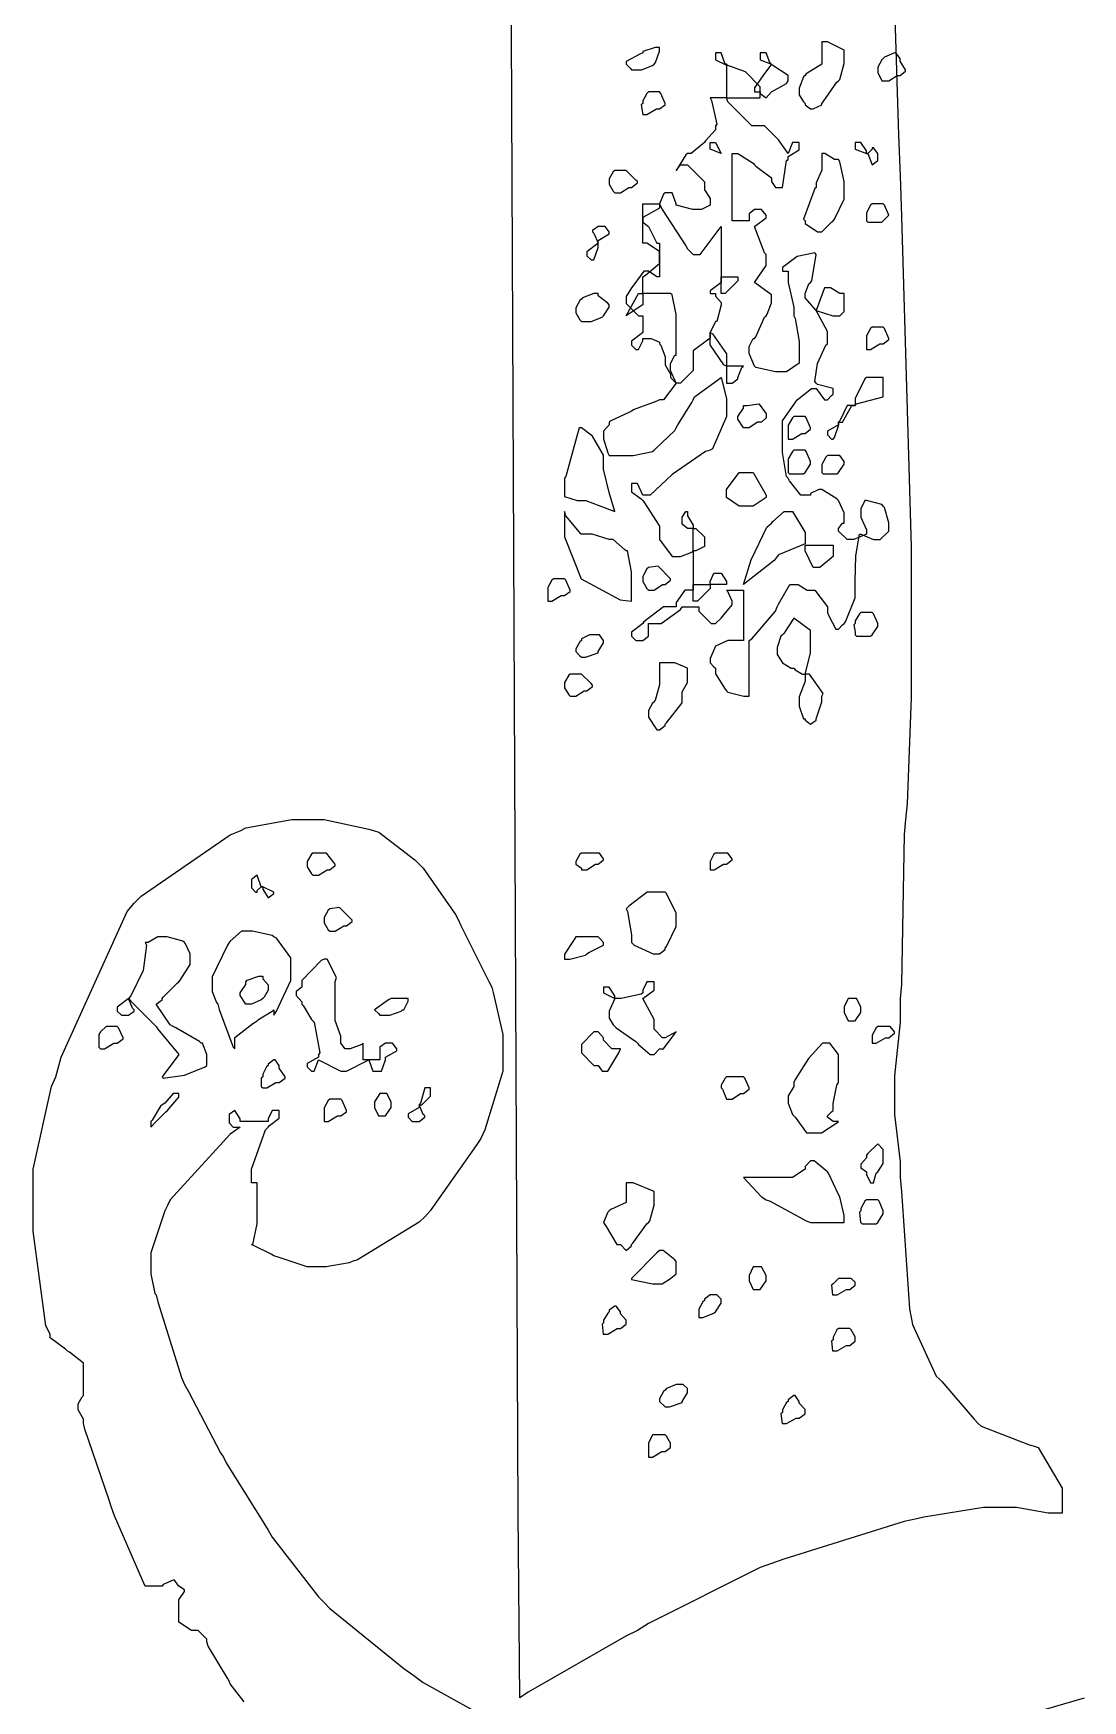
# Model space of a CAD drawing. Extents: x 71 to 283, y 22 to 328.
# Drawn here: x 173.92 to 180.54, y 55.51 to 66.02 of the extents above; entities that cross this region are included whole.
import ezdxf

# ---------------------------------------------------------------- set-up
doc = ezdxf.new("R2010")
doc.units = 0
doc.header["$MEASUREMENT"] = 0

msp = doc.modelspace()

# ---------------------------------------------------------------- linework, layer by layer
at = {"color": 7}
for points in [[(179.317, 67.346), (179.378, 65.3796), (179.388, 65.1235), (179.396, 64.8684), (179.458, 62.7849), (179.458, 62.0889), (179.458, 61.8338), (179.432, 61.1643), (179.423, 61.0665), (179.414, 60.9699), (179.396, 60.0244), (179.388, 59.9362), (179.388, 59.7877), (179.352, 59.4501), (179.352, 59.3369), (179.352, 59.2046), (179.388, 58.9068), (179.388, 58.8077), (179.396, 58.7195), (179.448, 57.9797), (179.458, 57.9258), (179.466, 57.8817), (179.616, 57.5564), (179.634, 57.5388), (179.651, 57.5208), (179.855, 57.2837), (179.881, 57.2562), (179.899, 57.2396), (180.198, 57.1239), (180.233, 57.114), (180.26, 57.1059), (180.41, 56.8484), (180.41, 56.7612), (180.41, 56.745), (180.41, 56.7048), (180.41, 56.691), (180.322, 56.691), (180.123, 56.727), (180.057, 56.727), (179.915, 56.727), (179.538, 56.6663), (179.494, 56.6568), (179.414, 56.6388), (178.654, 56.4018), (178.576, 56.3742), (178.504, 56.3481), (177.8, 55.9954), (177.73, 55.9513), (177.658, 55.9167), (177.041, 55.5625), (176.988, 55.5265), (176.979, 56.691), (176.926, 68.3687)], [(175.25, 55.5018), (175.162, 55.6161), (175.154, 55.6327), (175.145, 55.6507), (175.022, 55.8532), (175.014, 55.8793), (175.014, 55.8973), (174.96, 55.9513), (174.942, 55.9513), (174.916, 55.9513), (174.837, 56.0049), (174.837, 56.0215), (174.837, 56.049), (174.837, 56.1082), (174.837, 56.1277), (174.837, 56.1453), (174.872, 56.1979), (174.872, 56.1979), (174.872, 56.2074), (174.837, 56.2321), (174.837, 56.2321), (174.837, 56.2321), (174.81, 56.2681), (174.801, 56.2681), (174.801, 56.2681), (174.739, 56.2419), (174.731, 56.2321), (174.704, 56.2321), (174.644, 56.2321), (174.625, 56.2321), (174.607, 56.2681), (174.431, 56.6745), (174.413, 56.727), (174.395, 56.7806), (174.245, 57.2216), (174.236, 57.2562), (174.236, 57.2837), (174.202, 57.343), (174.202, 57.3624), (174.202, 57.38), (174.227, 57.4241), (174.236, 57.4326), (174.236, 57.4767), (174.236, 57.5758), (174.236, 57.609), (174.236, 57.6365), (174.148, 57.7067), (174.132, 57.7152), (174.122, 57.7247), (174.026, 57.7963), (174.026, 57.8196), (173.998, 57.8735), (173.919, 58.4687), (173.919, 58.6673), (173.919, 58.8617), (174.034, 59.3824), (174.06, 59.4431), (174.094, 59.5672), (174.511, 60.4848), (174.555, 60.5374), (174.599, 60.5815), (175.162, 60.9685), (175.224, 60.9946), (175.259, 61.0126), (175.55, 61.0665), (175.647, 61.0665), (175.754, 61.0665), (176.036, 61.0044), (176.072, 60.9946), (176.098, 60.9865), (176.327, 60.8115), (176.353, 60.784), (176.379, 60.7579), (176.583, 60.4668), (176.601, 60.4312), (176.617, 60.3966), (176.794, 60.0438), (176.812, 60.0082), (176.82, 59.9736), (176.882, 59.709), (176.882, 59.6194), (176.882, 59.479), (176.768, 59.1083), (176.742, 59.0543), (176.714, 59.0102), (176.423, 58.5971), (176.389, 58.5611), (176.353, 58.5265), (175.964, 58.2884), (175.93, 58.2785), (175.912, 58.2704), (175.767, 58.2443), (175.719, 58.2443), (175.647, 58.2443), (175.463, 58.3061), (175.437, 58.3145), (175.419, 58.324), (175.313, 58.3766), (175.295, 58.3847), (175.303, 58.3847), (175.331, 58.517), (175.331, 58.5611), (175.331, 58.6147), (175.331, 58.7347), (175.331, 58.7735), (175.331, 58.7735), (175.303, 58.7735), (175.295, 58.7735), (175.295, 58.8617), (175.383, 59.1083), (175.401, 59.1263), (175.409, 59.1358), (175.471, 59.1813), (175.471, 59.1965), (175.471, 59.1965), (175.471, 59.2226), (175.471, 59.2307), (175.471, 59.2307), (175.445, 59.2307), (175.437, 59.2307), (175.427, 59.2307), (175.401, 59.1785), (175.401, 59.1605), (175.357, 59.1605), (175.258, 59.1605), (175.224, 59.1605), (175.224, 59.1785), (175.19, 59.2307), (175.19, 59.2307), (175.19, 59.2307), (175.154, 59.206), (175.154, 59.1965), (175.154, 59.1965), (175.154, 59.1704), (175.154, 59.1605), (175.154, 59.1524), (175.18, 59.1263), (175.19, 59.1263), (175.19, 59.1263), (175.224, 59.1263), (175.224, 59.1263), (175.162, 59.0822), (174.783, 58.6673), (174.765, 58.6313), (174.748, 58.5971), (174.661, 58.3325), (174.661, 58.2443), (174.661, 58.2002), (174.686, 58.0775), (174.695, 58.0679), (174.704, 58.0238), (174.854, 57.5469), (174.872, 57.5028), (174.898, 57.4587), (175.101, 57.0713), (175.118, 57.0438), (175.136, 57.0096), (175.373, 56.6289), (175.401, 56.5848), (175.427, 56.5408), (175.718, 56.1633), (175.754, 56.1277), (175.788, 56.0931), (176.257, 55.7128), (176.319, 55.6687), (176.379, 55.6246), (176.856, 55.36)], [(179.638, 55.2633), (180.552, 55.5279)]]:
    msp.add_lwpolyline(points, dxfattribs=at)
for points in [[(177.87, 65.9335), (177.87, 65.9335), (177.87, 65.9335), (177.87, 65.9335), (177.843, 65.9335), (177.764, 65.9088), (177.764, 65.8992), (177.746, 65.8908), (177.66, 65.8453), (177.66, 65.829), (177.66, 65.829), (177.684, 65.8026), (177.694, 65.7931), (177.694, 65.7931), (177.72, 65.7931), (177.73, 65.7931), (177.756, 65.7931), (177.826, 65.8206), (177.836, 65.829), (177.844, 65.8386), (177.87, 65.9102), (177.87, 65.9335)], [(178.894, 65.9694), (178.894, 65.9694), (178.894, 65.9694), (178.894, 65.9694), (178.894, 65.9529), (178.894, 65.913), (178.894, 65.8992), (178.894, 65.8827), (178.894, 65.8428), (178.894, 65.829), (178.894, 65.829), (178.796, 65.7669), (178.788, 65.7571), (178.778, 65.749), (178.752, 65.6773), (178.752, 65.6527), (178.752, 65.6347), (178.778, 65.5906), (178.788, 65.5807), (178.788, 65.5726), (178.822, 65.5465), (178.822, 65.5465), (178.84, 65.5465), (178.894, 65.5726), (178.894, 65.5807), (178.902, 65.5906), (178.989, 65.7144), (178.999, 65.7229), (179.007, 65.7324), (179.035, 65.8315), (179.035, 65.8633), (179.035, 65.8633), (179.035, 65.8908), (179.035, 65.8992), (179.035, 65.9172), (178.929, 65.9694), (178.894, 65.9694)], [(177.976, 63.8168), (177.976, 63.8168), (177.896, 63.7124), (177.87, 63.7124), (177.852, 63.7039), (177.71, 63.6503), (177.694, 63.6404), (177.676, 63.6323), (177.562, 63.5801), (177.553, 63.5702), (177.553, 63.5536), (177.517, 63.5138), (177.517, 63.5), (177.517, 63.4654), (177.544, 63.3772), (177.553, 63.3596), (177.58, 63.3596), (177.639, 63.3596), (177.66, 63.3596), (177.704, 63.3596), (177.826, 63.3857), (177.836, 63.3938), (177.844, 63.4037), (177.967, 63.518), (177.976, 63.536), (177.985, 63.5536), (178.073, 63.6944), (178.083, 63.7124), (178.091, 63.73), (178.259, 63.8528), (178.259, 63.8528), (178.259, 63.8528), (178.293, 63.7205), (178.293, 63.6764), (178.293, 63.6062), (178.205, 63.4037), (178.189, 63.3938), (178.161, 63.3857), (177.949, 63.2411), (177.81, 63.1112), (177.764, 63.1112), (177.73, 63.1832), (177.73, 63.1832), (177.702, 63.1832), (177.694, 63.1832), (177.694, 63.1832), (177.694, 63.1567), (177.694, 63.1472), (177.694, 63.1306), (177.754, 63.0865), (177.764, 63.077), (177.772, 63.0686), (177.87, 62.9158), (177.87, 62.8646), (177.87, 62.8304), (177.949, 62.7242), (177.976, 62.7242), (178.002, 62.7242), (178.073, 62.7503), (178.083, 62.7585), (178.083, 62.6981), (178.083, 62.5588), (178.083, 62.5119), (178.083, 62.5119), (178.055, 62.5119), (178.047, 62.5119), (178.029, 62.5119), (177.976, 62.4336), (177.976, 62.4057), (177.976, 62.4057), (177.94, 62.4057), (177.94, 62.4057), (177.896, 62.4057), (177.772, 62.3108), (177.764, 62.3013), (177.754, 62.2928), (177.694, 62.2459), (177.694, 62.2293), (177.694, 62.2212), (177.72, 62.1951), (177.73, 62.1951), (177.73, 62.1951), (177.754, 62.1951), (177.764, 62.1951), (177.764, 62.1951), (177.8, 62.2212), (177.8, 62.2293), (177.8, 62.2473), (177.8, 62.2886), (177.8, 62.3013), (177.8, 62.3013), (177.836, 62.3013), (177.836, 62.3013), (177.88, 62.3013), (178.002, 62.3895), (178.012, 62.4057), (178.038, 62.4057), (178.096, 62.4057), (178.117, 62.4057), (178.117, 62.3796), (178.195, 62.3013), (178.223, 62.3013), (178.259, 62.3355), (178.267, 62.3454), (178.329, 62.4184), (178.329, 62.4417), (178.329, 62.4417), (178.302, 62.5038), (178.293, 62.5119), (178.32, 62.5119), (178.379, 62.5119), (178.399, 62.5119), (178.399, 62.4336), (178.399, 62.2558), (178.399, 62.1951), (178.381, 62.1951), (178.342, 62.1951), (178.329, 62.1951), (178.302, 62.1951), (178.223, 62.1591), (178.223, 62.1591), (178.223, 62.1591), (178.189, 62.0808), (178.189, 62.0529), (178.189, 62.0529), (178.213, 62.0282), (178.223, 62.0187), (178.223, 61.9841), (178.284, 61.8864), (178.293, 61.8765), (178.302, 61.8684), (178.401, 61.8423), (178.435, 61.8423), (178.435, 61.9305), (178.435, 62.1288), (178.435, 62.1951), (178.452, 62.2046), (178.602, 62.3796), (178.612, 62.4057), (178.62, 62.4237), (178.693, 62.5479), (178.718, 62.5479), (178.744, 62.5479), (178.802, 62.5119), (178.822, 62.5119), (178.849, 62.5119), (178.929, 62.4071), (178.929, 62.3715), (178.937, 62.3549), (178.983, 62.2653), (178.999, 62.2653), (178.999, 62.2653), (179.025, 62.2928), (179.035, 62.3013), (179.043, 62.3108), (179.105, 62.4625), (179.105, 62.5119), (179.105, 62.5669), (179.109, 62.7285), (179.132, 62.8646), (179.141, 62.8646), (179.141, 62.8646), (179.219, 62.8304), (179.247, 62.8304), (179.263, 62.8304), (179.317, 62.884), (179.317, 62.9006), (179.317, 62.9363), (179.29, 63.0329), (179.281, 63.041), (179.272, 63.0509), (179.175, 63.077), (179.175, 63.077), (179.166, 63.077), (179.141, 63.0245), (179.141, 63.0068), (179.141, 62.9722), (179.175, 62.8922), (179.175, 62.8646), (179.175, 62.8646), (179.097, 62.8304), (179.071, 62.8304), (179.053, 62.8304), (178.999, 62.884), (178.999, 62.9006), (178.999, 62.9006), (179.025, 62.9348), (179.035, 62.9348), (179.035, 62.9348), (179.035, 62.9708), (179.035, 62.9708), (179.035, 62.9984), (178.999, 63.077), (178.999, 63.077), (178.989, 63.0865), (178.894, 63.1472), (178.894, 63.1472), (178.876, 63.1472), (178.822, 63.1211), (178.822, 63.1112), (178.822, 63.1112), (178.796, 63.1112), (178.788, 63.1112), (178.761, 63.1112), (178.69, 63.2008), (178.682, 63.2174), (178.672, 63.2273), (178.646, 63.3801), (178.646, 63.4298), (178.646, 63.4573), (178.646, 63.5166), (178.646, 63.536), (178.646, 63.5801), (178.738, 63.7124), (178.828, 63.7826), (178.858, 63.7826), (178.858, 63.7826), (178.911, 63.7124), (178.929, 63.7124), (178.929, 63.7124), (178.955, 63.7385), (178.965, 63.7466), (178.965, 63.7466), (178.965, 63.7741), (178.965, 63.7826), (178.965, 63.7826), (178.866, 63.8087), (178.858, 63.8168), (178.849, 63.8267), (178.866, 63.941), (178.919, 64.0567), (178.929, 64.0652), (178.929, 64.0652), (178.929, 64.0913), (178.929, 64.0994), (178.929, 64.1435), (178.858, 64.2758), (178.858, 64.2758), (178.858, 64.2758), (178.963, 64.2415), (178.999, 64.2415), (179.007, 64.2415), (179.035, 64.2676), (179.035, 64.2758), (179.035, 64.3033), (179.035, 64.3625), (179.035, 64.3819), (179.007, 64.3819), (178.948, 64.4179), (178.929, 64.4179), (178.911, 64.4179), (178.858, 64.2758), (178.858, 64.2758), (178.858, 64.2758), (178.788, 64.3558), (178.788, 64.3819), (178.788, 64.3819), (178.813, 64.444), (178.822, 64.4521), (178.831, 64.462), (178.858, 64.6285), (178.858, 64.6285), (178.849, 64.6384), (178.738, 64.6162), (178.646, 64.546), (178.646, 64.5223), (178.646, 64.5223), (178.672, 64.5223), (178.682, 64.5223), (178.682, 64.4521), (178.718, 64.2952), (178.718, 64.2415), (178.726, 64.2235), (178.752, 64.0789), (178.752, 64.0292), (178.752, 64.0126), (178.752, 63.9727), (178.752, 63.959), (178.752, 63.9424), (178.672, 63.8888), (178.646, 63.8888), (178.602, 63.8888), (178.478, 63.9149), (178.47, 63.923), (178.47, 63.923), (178.435, 64.0031), (178.435, 64.0292), (178.435, 64.0472), (178.46, 64.0994), (178.47, 64.0994), (178.478, 64.1092), (178.532, 64.2331), (178.542, 64.2415), (178.55, 64.2511), (178.576, 64.3227), (178.576, 64.346), (178.576, 64.3738), (178.47, 64.4521), (178.47, 64.4521), (178.47, 64.4521), (178.542, 64.5597), (178.542, 64.5943), (178.542, 64.5943), (178.542, 64.6204), (178.542, 64.6285), (178.532, 64.6384), (178.47, 64.8049), (178.47, 64.8049), (178.47, 64.8049), (178.542, 64.8589), (178.542, 64.8751), (178.542, 64.8751), (178.514, 64.9111), (178.506, 64.9111), (178.506, 64.9111), (178.478, 64.9111), (178.47, 64.9111), (178.47, 64.9111), (178.435, 64.885), (178.435, 64.8751), (178.435, 64.8751), (178.435, 64.8409), (178.435, 64.8409), (178.408, 64.8409), (178.349, 64.8409), (178.329, 64.8409), (178.329, 64.9471), (178.329, 65.1852), (178.329, 65.2639), (178.364, 65.2639), (178.46, 65.2032), (178.47, 65.1937), (178.478, 65.1852), (178.576, 65.1122), (178.576, 65.0875), (178.576, 65.0875), (178.602, 65.0515), (178.612, 65.0515), (178.612, 65.0515), (178.636, 65.0515), (178.646, 65.0515), (178.646, 65.0515), (178.672, 65.2198), (178.682, 65.2279), (178.682, 65.2459), (178.752, 65.2872), (178.752, 65.2999), (178.752, 65.2999), (178.752, 65.326), (178.752, 65.3341), (178.752, 65.3341), (178.726, 65.3341), (178.718, 65.3341), (178.708, 65.3341), (178.682, 65.2639), (178.682, 65.2639), (178.682, 65.2639), (178.62, 65.3521), (178.533, 65.4403), (178.506, 65.4403), (178.452, 65.4403), (178.302, 65.5906), (178.293, 65.6167), (178.346, 65.6167), (178.466, 65.6167), (178.506, 65.6167), (178.506, 65.6167), (178.506, 65.6442), (178.506, 65.6527), (178.506, 65.6855), (178.412, 65.7807), (178.302, 65.8206), (178.293, 65.829), (178.284, 65.829), (178.259, 65.8992), (178.259, 65.8992), (178.259, 65.8992), (178.231, 65.8992), (178.223, 65.8992), (178.223, 65.8992), (178.223, 65.8731), (178.223, 65.8633), (178.223, 65.8551), (178.288, 65.8248), (178.293, 65.829), (178.293, 65.7765), (178.293, 65.6565), (178.293, 65.6167), (178.267, 65.6167), (178.208, 65.6167), (178.189, 65.6167), (178.197, 65.6001), (178.231, 65.4498), (178.223, 65.4403), (178.223, 65.4142), (178.161, 65.344), (178.153, 65.3341), (178.143, 65.326), (178.07, 65.2639), (178.047, 65.2639), (178.037, 65.2558), (177.976, 65.1577), (177.976, 65.1577), (177.976, 65.1577), (178.002, 65.1937), (178.012, 65.1937), (178.012, 65.1937), (178.047, 65.1937), (178.047, 65.1937), (178.055, 65.1852), (178.153, 65.0861), (178.153, 65.0515), (178.153, 65.0353), (178.189, 64.9813), (178.189, 64.9813), (178.189, 64.9813), (178.189, 64.9566), (178.189, 64.9471), (178.189, 64.9386), (178.135, 64.9111), (178.117, 64.9111), (178.081, 64.9111), (177.976, 64.9386), (177.976, 64.9471), (177.976, 64.9471), (177.949, 65.0173), (177.94, 65.0173), (177.94, 65.0173), (177.914, 65.0173), (177.906, 65.0173), (177.896, 65.0088), (177.87, 64.9471), (177.87, 64.9471), (177.87, 64.9206), (177.764, 64.8614), (177.764, 64.8409), (177.764, 64.8324), (177.8, 64.8049), (177.8, 64.8049), (177.8, 64.8049), (177.852, 64.6987), (177.87, 64.6987), (177.87, 64.6465), (177.87, 64.528), (177.87, 64.4881), (177.852, 64.4881), (177.8, 64.5223), (177.8, 64.5223), (177.772, 64.5223), (177.702, 64.4275), (177.694, 64.4179), (177.694, 64.4179), (177.66, 64.364), (177.66, 64.346), (177.66, 64.3199), (177.738, 64.2415), (177.764, 64.2415), (177.764, 64.2151), (177.764, 64.1558), (177.764, 64.1354), (177.754, 64.1269), (177.694, 64.0814), (177.694, 64.0652), (177.694, 64.0567), (177.72, 64.0292), (177.73, 64.0292), (177.738, 64.0292), (177.764, 64.0828), (177.764, 64.0994), (177.764, 64.0994), (177.8, 64.0994), (177.8, 64.0994), (177.817, 64.0994), (177.87, 64.0747), (177.87, 64.0652), (177.879, 64.0567), (177.906, 63.9837), (177.906, 63.959), (177.906, 63.9329), (177.94, 63.8736), (177.94, 63.8528), (177.94, 63.8528), (177.976, 63.8168), (177.976, 63.8168)], [(178.576, 65.829), (178.566, 65.8386), (178.542, 65.8992), (178.542, 65.8992), (178.542, 65.8992), (178.514, 65.8992), (178.506, 65.8992), (178.506, 65.8992), (178.506, 65.8731), (178.506, 65.8633), (178.506, 65.8551), (178.576, 65.829), (178.576, 65.829), (178.576, 65.829), (178.522, 65.7546), (178.47, 65.6788), (178.47, 65.6527), (178.47, 65.6527), (178.496, 65.6527), (178.506, 65.6527), (178.506, 65.6442), (178.542, 65.6167), (178.542, 65.6167), (178.576, 65.6527), (178.576, 65.6527), (178.672, 65.7063), (178.682, 65.7229), (178.682, 65.7229), (178.682, 65.749), (178.682, 65.7571), (178.682, 65.7571), (178.584, 65.8206), (178.576, 65.829)], [(179.281, 65.7229), (179.281, 65.7229), (179.317, 65.7229), (179.317, 65.7229), (179.317, 65.7229), (179.37, 65.7571), (179.388, 65.7571), (179.388, 65.7571), (179.423, 65.7849), (179.423, 65.7931), (179.423, 65.7931), (179.388, 65.8467), (179.388, 65.8633), (179.388, 65.8633), (179.36, 65.8992), (179.352, 65.8992), (179.352, 65.8992), (179.29, 65.8731), (179.281, 65.8633), (179.272, 65.8551), (179.247, 65.8096), (179.247, 65.7931), (179.247, 65.7765), (179.272, 65.7229), (179.281, 65.7229)], [(177.764, 65.5105), (177.79, 65.5105), (177.85, 65.5465), (177.87, 65.5465), (177.87, 65.5465), (177.906, 65.5726), (177.906, 65.5807), (177.906, 65.5807), (177.879, 65.6442), (177.87, 65.6527), (177.852, 65.6527), (177.812, 65.6527), (177.8, 65.6527), (177.79, 65.6442), (177.764, 65.5973), (177.764, 65.5807), (177.754, 65.5726), (177.764, 65.5105), (177.764, 65.5105)], [(178.259, 65.2639), (178.259, 65.2639), (178.189, 65.2914), (178.189, 65.2999), (178.189, 65.2999), (178.189, 65.326), (178.189, 65.3341), (178.189, 65.3341), (178.213, 65.3341), (178.223, 65.3341), (178.259, 65.2639)], [(179.175, 65.2639), (179.175, 65.2819), (179.141, 65.3341), (179.141, 65.3341), (179.141, 65.3341), (179.113, 65.3341), (179.105, 65.3341), (179.105, 65.3341), (179.105, 65.3094), (179.105, 65.2999), (179.105, 65.2914), (179.175, 65.2639), (179.175, 65.2639), (179.184, 65.2639), (179.211, 65.1937), (179.211, 65.1937), (179.211, 65.1937), (179.247, 65.2198), (179.247, 65.2279), (179.247, 65.2279), (179.247, 65.2558), (179.247, 65.2639), (179.247, 65.2639), (179.219, 65.2999), (179.211, 65.2999), (179.211, 65.2914), (179.184, 65.2639), (179.175, 65.2639)], [(178.894, 65.2639), (178.894, 65.2473), (178.894, 65.2074), (178.894, 65.1937), (178.894, 65.1591), (178.858, 65.0794), (178.858, 65.0515), (178.849, 65.0434), (178.778, 64.8504), (178.788, 64.8409), (178.788, 64.8243), (178.866, 64.7707), (178.894, 64.7707), (178.894, 64.7707), (178.955, 64.8324), (178.965, 64.8409), (178.973, 64.8504), (179.035, 64.976), (179.035, 65.0173), (179.035, 65.0353), (179.035, 65.0752), (179.035, 65.0875), (179.035, 65.0875), (179.007, 65.2117), (178.999, 65.2279), (178.973, 65.2279), (178.913, 65.2639), (178.894, 65.2639)], [(177.66, 65.1577), (177.642, 65.1577), (177.6, 65.1577), (177.588, 65.1577), (177.578, 65.1496), (177.553, 65.1041), (177.553, 65.0875), (177.553, 65.0709), (177.578, 65.0268), (177.588, 65.0173), (177.588, 65.0173), (177.614, 65.0173), (177.624, 65.0173), (177.624, 65.0173), (177.676, 65.0515), (177.694, 65.0515), (177.694, 65.0515), (177.73, 65.0794), (177.73, 65.0875), (177.72, 65.097), (177.668, 65.1496), (177.66, 65.1577)], [(178.189, 64.1354), (178.189, 64.1008), (178.083, 64.0211), (178.083, 63.9932), (178.083, 63.977), (178.083, 63.9367), (178.083, 63.923), (178.083, 63.8969), (178.002, 63.8168), (177.976, 63.8168), (177.976, 63.8168), (177.94, 63.8969), (177.94, 63.923), (177.94, 63.941), (177.967, 63.9932), (177.976, 63.9932), (177.976, 64.0472), (177.976, 64.1671), (177.976, 64.2056), (177.976, 64.2497), (177.949, 64.3738), (177.94, 64.3819), (177.896, 64.3819), (177.797, 64.3819), (177.764, 64.3819), (177.764, 64.4095), (177.764, 64.4687), (177.764, 64.4881), (177.782, 64.4977), (177.87, 64.5707), (177.87, 64.5943), (177.87, 64.5943), (177.87, 64.6204), (177.87, 64.6285), (177.87, 64.6465), (177.79, 64.6987), (177.764, 64.6987), (177.764, 64.7608), (177.764, 64.9016), (177.764, 64.9471), (177.79, 64.9471), (177.85, 64.9471), (177.87, 64.9471), (177.887, 64.9125), (178.037, 64.6825), (178.047, 64.6645), (178.083, 64.6285), (178.127, 64.6285), (178.241, 64.7788), (178.259, 64.8049), (178.259, 64.7167), (178.259, 64.5185), (178.259, 64.4521), (178.249, 64.444), (178.189, 64.3985), (178.189, 64.3819), (178.189, 64.3819), (178.213, 64.3819), (178.223, 64.3819), (178.223, 64.3654), (178.259, 64.3255), (178.259, 64.3117), (178.259, 64.3117), (178.231, 64.2056), (178.223, 64.2056), (178.223, 64.2056), (178.189, 64.1354), (178.189, 64.1354)], [(179.175, 64.8409), (179.175, 64.8409), (179.175, 64.8409), (179.175, 64.8409), (179.184, 64.8324), (179.272, 64.8324), (179.281, 64.8409), (179.317, 64.8751), (179.317, 64.8751), (179.29, 64.9386), (179.281, 64.9471), (179.263, 64.9471), (179.223, 64.9471), (179.211, 64.9471), (179.202, 64.9386), (179.175, 64.8917), (179.175, 64.8751), (179.175, 64.8409)], [(177.483, 64.6987), (177.483, 64.7167), (177.553, 64.758), (177.553, 64.7707), (177.553, 64.7707), (177.526, 64.8049), (177.517, 64.8049), (177.517, 64.8049), (177.491, 64.8049), (177.483, 64.8049), (177.483, 64.8049), (177.447, 64.7802), (177.447, 64.7707), (177.455, 64.7622), (177.483, 64.6987), (177.483, 64.6987), (177.473, 64.6906), (177.411, 64.6451), (177.411, 64.6285), (177.411, 64.6204), (177.438, 64.5943), (177.447, 64.5943), (177.455, 64.5943), (177.483, 64.6726), (177.483, 64.6987)], [(178.259, 64.4881), (178.285, 64.4881), (178.344, 64.4881), (178.365, 64.4881), (178.365, 64.462), (178.285, 64.3819), (178.259, 64.3819), (178.259, 64.4095), (178.259, 64.4687), (178.259, 64.4881)], [(177.483, 64.3819), (177.455, 64.3819), (177.385, 64.3558), (177.377, 64.346), (177.367, 64.3378), (177.341, 64.2923), (177.341, 64.2758), (177.341, 64.2592), (177.367, 64.2151), (177.377, 64.2056), (177.377, 64.2056), (177.402, 64.2056), (177.411, 64.2056), (177.438, 64.2056), (177.508, 64.2331), (177.517, 64.2415), (177.517, 64.2415), (177.553, 64.2952), (177.553, 64.3117), (177.544, 64.3213), (177.483, 64.3668), (177.483, 64.3819)], [(177.764, 64.3819), (177.764, 64.3654), (177.764, 64.3255), (177.764, 64.3117), (177.754, 64.3033), (177.66, 64.2415), (177.66, 64.2415), (177.66, 64.2415), (177.738, 64.3819), (177.764, 64.3819)], [(178.189, 64.1354), (178.205, 64.1269), (178.293, 64.0016), (178.293, 63.959), (178.293, 63.959), (178.293, 63.923), (178.293, 63.923), (178.276, 63.9329), (178.189, 64.0581), (178.189, 64.0994), (178.189, 64.0994), (178.189, 64.1269), (178.189, 64.1354)], [(179.175, 64.0292), (179.175, 64.0292), (179.175, 64.0292), (179.175, 64.0292), (179.202, 64.0292), (179.261, 64.0652), (179.281, 64.0652), (179.281, 64.0652), (179.317, 64.0913), (179.317, 64.0994), (179.317, 64.0994), (179.29, 64.1615), (179.281, 64.1696), (179.263, 64.1696), (179.223, 64.1696), (179.211, 64.1696), (179.202, 64.1615), (179.175, 64.116), (179.175, 64.0994), (179.175, 64.0828), (179.175, 64.0429), (179.175, 64.0292)], [(178.293, 63.8168), (178.293, 63.8168), (178.329, 63.8168), (178.329, 63.8168), (178.329, 63.8168), (178.365, 63.8447), (178.365, 63.8528), (178.365, 63.8528), (178.39, 63.9149), (178.399, 63.923), (178.372, 63.923), (178.313, 63.923), (178.293, 63.923), (178.293, 63.8969), (178.293, 63.8376), (178.293, 63.8168)], [(178.999, 63.5702), (179.025, 63.5702), (179.084, 63.6764), (179.105, 63.6764), (179.113, 63.6859), (179.281, 63.7314), (179.281, 63.7466), (179.281, 63.7741), (179.281, 63.8334), (179.281, 63.8528), (179.254, 63.8528), (179.195, 63.8528), (179.175, 63.8528), (179.166, 63.8447), (179.105, 63.7191), (179.105, 63.6764), (179.105, 63.6764), (179.079, 63.6764), (179.071, 63.6764), (179.053, 63.6764), (179.007, 63.5801), (178.999, 63.5702), (178.999, 63.5536), (178.929, 63.5138), (178.929, 63.5), (178.929, 63.4919), (178.955, 63.464), (178.965, 63.464), (178.973, 63.4739), (178.999, 63.5469), (178.999, 63.5702)], [(178.506, 63.6764), (178.506, 63.6764), (178.542, 63.6242), (178.542, 63.6062), (178.542, 63.5977), (178.514, 63.5702), (178.506, 63.5702), (178.488, 63.5702), (178.435, 63.536), (178.435, 63.536), (178.435, 63.536), (178.408, 63.536), (178.399, 63.536), (178.399, 63.536), (178.365, 63.5896), (178.365, 63.6062), (178.365, 63.6062), (178.399, 63.6598), (178.399, 63.6764), (178.425, 63.6764), (178.496, 63.6859), (178.506, 63.6764), (178.506, 63.6764), (178.506, 63.6764), (178.506, 63.6764)], [(178.682, 63.464), (178.682, 63.464), (178.682, 63.464), (178.682, 63.464), (178.708, 63.464), (178.767, 63.5), (178.788, 63.5), (178.788, 63.5), (178.822, 63.5275), (178.822, 63.536), (178.822, 63.536), (178.796, 63.5977), (178.788, 63.6062), (178.77, 63.6062), (178.73, 63.6062), (178.718, 63.6062), (178.708, 63.5977), (178.682, 63.5522), (178.682, 63.536), (178.682, 63.518), (178.682, 63.4781), (178.682, 63.464)], [(177.588, 63.0068), (177.588, 63.0068), (177.552, 63.1264), (177.517, 63.2753), (177.517, 63.3236), (177.517, 63.3635), (177.447, 63.4834), (177.377, 63.536), (177.377, 63.536), (177.363, 63.536), (177.323, 63.391), (177.279, 63.2273), (177.271, 63.2174), (177.271, 63.1913), (177.271, 63.1321), (177.271, 63.1112), (177.271, 63.1031), (177.35, 63.077), (177.377, 63.077), (177.406, 63.077), (177.494, 63.0424), (177.588, 63.0068), (177.588, 63.0068)], [(178.682, 63.2534), (178.682, 63.2534), (178.682, 63.2534), (178.682, 63.2534), (178.69, 63.2449), (178.778, 63.2449), (178.788, 63.2534), (178.788, 63.2534), (178.822, 63.307), (178.822, 63.3236), (178.822, 63.3236), (178.796, 63.3857), (178.788, 63.3938), (178.77, 63.3938), (178.73, 63.3938), (178.718, 63.3938), (178.708, 63.3857), (178.682, 63.3402), (178.682, 63.3236), (178.682, 63.307), (178.682, 63.2534), (178.682, 63.2534)], [(178.894, 63.2534), (178.894, 63.2534), (178.894, 63.2534), (178.894, 63.2534), (178.902, 63.2449), (178.989, 63.2449), (178.999, 63.2534), (178.999, 63.2534), (179.035, 63.307), (179.035, 63.3236), (179.035, 63.3236), (179.007, 63.3596), (178.999, 63.3596), (178.981, 63.3596), (178.941, 63.3596), (178.929, 63.3596), (178.919, 63.3511), (178.894, 63.3042), (178.894, 63.2876), (178.894, 63.2876), (178.894, 63.2629), (178.894, 63.2534)], [(178.293, 63.1112), (178.293, 63.1472), (178.372, 63.2534), (178.399, 63.2534), (178.399, 63.2534), (178.425, 63.2534), (178.435, 63.2534), (178.461, 63.2534), (178.542, 63.1112), (178.542, 63.1112), (178.542, 63.095), (178.461, 63.041), (178.435, 63.041), (178.435, 63.041), (178.408, 63.041), (178.399, 63.041), (178.372, 63.041), (178.293, 63.095), (178.293, 63.1112)], [(177.271, 63.0068), (177.271, 62.9888), (177.271, 62.949), (177.271, 62.9348), (177.271, 62.8481), (177.376, 62.5835), (177.622, 62.4512), (177.694, 62.4417), (177.694, 62.4777), (177.694, 62.556), (177.694, 62.5821), (177.694, 62.6262), (177.668, 62.7585), (177.66, 62.7585), (177.65, 62.7683), (177.577, 62.8304), (177.553, 62.8304), (177.553, 62.8304), (177.446, 62.8646), (177.411, 62.8646), (177.376, 62.8646), (177.279, 62.9804), (177.271, 63.0068)], [(178.083, 62.9006), (178.083, 62.9006), (178.047, 62.9006), (178.047, 62.9006), (178.047, 62.9006), (178.012, 62.9267), (178.012, 62.9348), (178.012, 62.9348), (178.012, 62.9627), (178.012, 62.9708), (178.012, 62.9708), (178.037, 63.0068), (178.047, 63.0068), (178.047, 62.9804), (178.083, 62.9211), (178.083, 62.9006)], [(178.399, 62.5479), (178.399, 62.5479), (178.448, 62.702), (178.548, 62.9087), (178.576, 62.9348), (178.584, 62.9447), (178.657, 63.0068), (178.682, 63.0068), (178.708, 63.0068), (178.788, 62.8745), (178.788, 62.8304), (178.788, 62.804), (178.62, 62.7338), (178.612, 62.7242), (178.594, 62.6981), (178.399, 62.5479), (178.399, 62.5479)], [(178.083, 62.9006), (178.099, 62.9006), (178.153, 62.8481), (178.153, 62.8304), (178.153, 62.8304), (178.153, 62.804), (178.153, 62.7944), (178.153, 62.7863), (178.099, 62.7585), (178.083, 62.7585), (178.083, 62.7944), (178.083, 62.8745), (178.083, 62.9006)], [(178.788, 62.7944), (178.832, 62.7944), (178.931, 62.7944), (178.965, 62.7944), (178.965, 62.7779), (178.965, 62.738), (178.965, 62.7242), (178.955, 62.7158), (178.882, 62.654), (178.858, 62.654), (178.84, 62.654), (178.788, 62.7599), (178.788, 62.7944)], [(177.87, 62.654), (177.87, 62.654), (177.87, 62.654), (177.87, 62.654), (177.861, 62.6636), (177.8, 62.654), (177.8, 62.654), (177.79, 62.6456), (177.764, 62.5987), (177.764, 62.5821), (177.764, 62.5658), (177.79, 62.5217), (177.8, 62.5119), (177.8, 62.5119), (177.826, 62.5119), (177.836, 62.5119), (177.836, 62.5119), (177.888, 62.5479), (177.906, 62.5479), (177.906, 62.5479), (177.94, 62.574), (177.94, 62.5821), (177.931, 62.5919), (177.87, 62.654), (177.87, 62.654)], [(177.165, 62.4417), (177.165, 62.4417), (177.165, 62.4417), (177.165, 62.4417), (177.191, 62.4417), (177.25, 62.4777), (177.271, 62.4777), (177.271, 62.4777), (177.307, 62.5038), (177.307, 62.5119), (177.307, 62.5119), (177.279, 62.574), (177.271, 62.5821), (177.253, 62.5821), (177.213, 62.5821), (177.201, 62.5821), (177.191, 62.574), (177.165, 62.5285), (177.165, 62.5119), (177.165, 62.4953), (177.165, 62.4417), (177.165, 62.4417)], [(178.189, 62.5479), (178.189, 62.5658), (178.213, 62.6181), (178.223, 62.6181), (178.223, 62.6181), (178.249, 62.6181), (178.259, 62.6181), (178.259, 62.6181), (178.293, 62.5658), (178.293, 62.5479), (178.267, 62.5479), (178.208, 62.5479), (178.189, 62.5479)], [(178.189, 62.5479), (178.189, 62.5217), (178.109, 62.4417), (178.083, 62.4417), (178.083, 62.4692), (178.083, 62.5285), (178.083, 62.5479), (178.109, 62.5479), (178.168, 62.5479), (178.189, 62.5479)], [(179.105, 62.2293), (179.105, 62.2293), (179.105, 62.2293), (179.105, 62.2293), (179.113, 62.2212), (179.202, 62.2212), (179.211, 62.2293), (179.211, 62.2293), (179.247, 62.2833), (179.247, 62.3013), (179.247, 62.3013), (179.219, 62.363), (179.211, 62.3715), (179.193, 62.3715), (179.153, 62.3715), (179.141, 62.3715), (179.131, 62.363), (179.105, 62.3175), (179.105, 62.3013), (179.095, 62.2928), (179.105, 62.2459), (179.105, 62.2293)], [(178.788, 61.9827), (178.788, 61.9386), (178.752, 61.8395), (178.752, 61.8063), (178.752, 61.7802), (178.778, 61.7001), (178.788, 61.7001), (178.788, 61.692), (178.822, 61.6659), (178.822, 61.6659), (178.822, 61.6659), (178.858, 61.692), (178.858, 61.7001), (178.858, 61.7001), (178.894, 61.8077), (178.894, 61.8423), (178.902, 61.8603), (178.816, 61.9827), (178.788, 61.9827), (178.788, 61.9827), (178.822, 62.115), (178.822, 62.1591), (178.822, 62.1771), (178.822, 62.2169), (178.822, 62.2293), (178.822, 62.2572), (178.718, 62.3355), (178.718, 62.3355), (178.718, 62.3355), (178.654, 62.2392), (178.646, 62.2293), (178.636, 62.2212), (178.612, 62.1496), (178.612, 62.1249), (178.612, 62.1069), (178.646, 62.0529), (178.646, 62.0529), (178.646, 62.0529), (178.7, 62.0187), (178.718, 62.0187), (178.726, 62.0102), (178.772, 61.9827), (178.788, 61.9827)], [(177.377, 62.0889), (177.403, 62.0889), (177.483, 62.1164), (177.483, 62.1249), (177.483, 62.1249), (177.517, 62.1785), (177.517, 62.1951), (177.517, 62.1951), (177.491, 62.2293), (177.483, 62.2293), (177.483, 62.2293), (177.455, 62.2293), (177.447, 62.2293), (177.429, 62.2293), (177.377, 62.2046), (177.377, 62.1951), (177.367, 62.1866), (177.341, 62.1411), (177.341, 62.1249), (177.341, 62.1249), (177.367, 62.0984), (177.377, 62.0889)], [(177.87, 61.6299), (177.87, 61.6299), (177.906, 61.6574), (177.906, 61.6659), (177.914, 61.6754), (178.012, 61.801), (178.012, 61.8423), (178.012, 61.8698), (178.047, 61.9291), (178.047, 61.9485), (178.047, 61.9661), (178.047, 62.0063), (178.047, 62.0187), (178.047, 62.0187), (177.967, 62.0529), (177.94, 62.0529), (177.923, 62.0529), (177.883, 62.0529), (177.87, 62.0529), (177.87, 62.0268), (177.87, 61.9689), (177.87, 61.9485), (177.87, 61.9139), (177.844, 61.8243), (177.836, 61.8063), (177.826, 61.7982), (177.8, 61.7527), (177.8, 61.7361), (177.8, 61.71), (177.852, 61.6299), (177.87, 61.6299)], [(177.377, 61.9827), (177.359, 61.9827), (177.319, 61.9827), (177.307, 61.9827), (177.297, 61.9746), (177.271, 61.9291), (177.271, 61.9125), (177.271, 61.8959), (177.297, 61.8518), (177.307, 61.8423), (177.307, 61.8423), (177.332, 61.8423), (177.341, 61.8423), (177.341, 61.8423), (177.394, 61.8765), (177.411, 61.8765), (177.411, 61.8765), (177.447, 61.9044), (177.447, 61.9125), (177.438, 61.922), (177.377, 61.9827), (177.377, 61.9827)], [(175.754, 60.8542), (175.736, 60.8542), (175.696, 60.8542), (175.683, 60.8542), (175.674, 60.8461), (175.647, 60.8005), (175.647, 60.784), (175.647, 60.7674), (175.674, 60.7233), (175.683, 60.7138), (175.683, 60.7138), (175.709, 60.7138), (175.719, 60.7138), (175.719, 60.7138), (175.772, 60.748), (175.79, 60.748), (175.79, 60.748), (175.824, 60.7755), (175.824, 60.784), (175.814, 60.7935), (175.769, 60.8542), (175.754, 60.8542)], [(177.377, 60.748), (177.377, 60.748), (177.411, 60.748), (177.411, 60.748), (177.411, 60.748), (177.465, 60.784), (177.483, 60.784), (177.483, 60.784), (177.517, 60.8101), (177.517, 60.8182), (177.517, 60.8182), (177.491, 60.8542), (177.483, 60.8542), (177.455, 60.8542), (177.396, 60.8542), (177.377, 60.8542), (177.367, 60.8461), (177.341, 60.8005), (177.341, 60.784), (177.341, 60.784), (177.377, 60.7579), (177.377, 60.748)], [(178.189, 60.748), (178.189, 60.748), (178.189, 60.748), (178.189, 60.748), (178.215, 60.748), (178.273, 60.784), (178.293, 60.784), (178.293, 60.784), (178.329, 60.8101), (178.329, 60.8182), (178.329, 60.8182), (178.302, 60.8542), (178.293, 60.8542), (178.276, 60.8542), (178.235, 60.8542), (178.223, 60.8542), (178.213, 60.8461), (178.189, 60.8005), (178.189, 60.784), (178.189, 60.784), (178.189, 60.7579), (178.189, 60.748)], [(175.367, 60.6418), (175.357, 60.6418), (175.331, 60.7138), (175.331, 60.7138), (175.331, 60.7138), (175.295, 60.6873), (175.295, 60.6778), (175.295, 60.6778), (175.295, 60.6517), (175.295, 60.6418), (175.295, 60.6337), (175.321, 60.6076), (175.331, 60.6076), (175.331, 60.6171), (175.357, 60.6418), (175.367, 60.6418), (175.367, 60.6256), (175.401, 60.5716), (175.401, 60.5716), (175.401, 60.5716), (175.437, 60.5991), (175.437, 60.6076), (175.367, 60.6418)], [(177.694, 60.289), (177.71, 60.2728), (177.83, 60.2188), (177.87, 60.2188), (177.87, 60.2188), (177.906, 60.2463), (177.906, 60.2548), (177.914, 60.2643), (177.976, 60.3899), (177.976, 60.4312), (177.976, 60.4753), (177.914, 60.5991), (177.906, 60.6076), (177.888, 60.6076), (177.848, 60.6076), (177.836, 60.6076), (177.792, 60.6076), (177.676, 60.5194), (177.66, 60.5014), (177.668, 60.4848), (177.694, 60.3388), (177.694, 60.289)], [(175.86, 60.5014), (175.86, 60.5014), (175.86, 60.5014), (175.86, 60.5014), (175.85, 60.5109), (175.79, 60.5014), (175.79, 60.5014), (175.78, 60.4933), (175.754, 60.4478), (175.754, 60.4312), (175.754, 60.4146), (175.78, 60.3705), (175.79, 60.361), (175.79, 60.361), (175.814, 60.361), (175.824, 60.361), (175.824, 60.361), (175.878, 60.3952), (175.896, 60.3952), (175.896, 60.3952), (175.93, 60.4227), (175.93, 60.4312), (175.92, 60.4407), (175.86, 60.5014), (175.86, 60.5014)], [(175.154, 60.289), (175.145, 60.2728), (175.048, 60.0742), (175.048, 60.0082), (175.048, 59.9817), (175.074, 59.9115), (175.084, 59.902), (175.092, 59.8674), (175.18, 59.629), (175.19, 59.6194), (175.19, 59.6194), (175.19, 59.647), (175.19, 59.6554), (175.19, 59.6911), (175.303, 59.7793), (175.331, 59.7958), (175.339, 59.8054), (175.427, 59.8579), (175.437, 59.866), (175.437, 59.866), (175.437, 59.8413), (175.437, 59.8318), (175.453, 59.8579), (175.543, 60.0495), (175.543, 60.1126), (175.543, 60.1126), (175.543, 60.1405), (175.543, 60.1486), (175.543, 60.1927), (175.453, 60.3169), (175.437, 60.325), (175.427, 60.3345), (175.302, 60.361), (175.26, 60.361), (175.233, 60.361), (175.162, 60.2989), (175.154, 60.289)], [(174.519, 59.9362), (174.535, 59.92), (174.677, 59.7778), (174.695, 59.7598), (174.704, 59.7436), (174.837, 59.5835), (174.837, 59.5835), (174.837, 59.5835), (174.731, 59.4431), (174.731, 59.4431), (174.739, 59.4349), (174.872, 59.4526), (175.004, 59.5051), (175.014, 59.5133), (175.014, 59.5313), (175.014, 59.5711), (175.014, 59.5835), (175.014, 59.5835), (174.986, 59.6554), (174.978, 59.6554), (174.968, 59.665), (174.818, 59.7517), (174.801, 59.7598), (174.783, 59.7697), (174.695, 59.902), (174.695, 59.902), (174.695, 59.902), (174.731, 59.9281), (174.731, 59.9362), (174.739, 59.9461), (174.827, 60.0343), (174.837, 60.0424), (174.845, 60.0523), (174.908, 60.1514), (174.908, 60.1846), (174.908, 60.1846), (174.908, 60.2107), (174.908, 60.2188), (174.908, 60.2188), (174.88, 60.2809), (174.872, 60.289), (174.862, 60.2989), (174.763, 60.325), (174.731, 60.325), (174.704, 60.325), (174.644, 60.289), (174.625, 60.289), (174.633, 60.2728), (174.611, 60.114), (174.535, 59.9542), (174.519, 59.9362), (174.509, 59.9281), (174.449, 59.8826), (174.449, 59.866), (174.449, 59.8579), (174.475, 59.8318), (174.485, 59.8318), (174.485, 59.8318), (174.509, 59.8318), (174.519, 59.8318), (174.519, 59.8318), (174.555, 59.8579), (174.555, 59.866), (174.545, 59.8759), (174.519, 59.9362), (174.519, 59.9362)], [(177.271, 60.1846), (177.271, 60.1846), (177.271, 60.1846), (177.271, 60.1846), (177.305, 60.1846), (177.402, 60.2107), (177.411, 60.2188), (177.429, 60.2287), (177.517, 60.2738), (177.517, 60.289), (177.517, 60.289), (177.491, 60.3169), (177.483, 60.325), (177.447, 60.325), (177.367, 60.325), (177.341, 60.325), (177.332, 60.3084), (177.271, 60.216), (177.271, 60.1846), (177.271, 60.1846), (177.271, 60.1846), (177.271, 60.1846)], [(175.754, 60.1846), (175.736, 60.1761), (175.613, 60.0509), (175.613, 60.0082), (175.613, 60.0082), (175.577, 59.9817), (175.577, 59.9722), (175.577, 59.9556), (175.613, 59.9158), (175.613, 59.902), (175.621, 59.8936), (175.674, 59.8054), (175.683, 59.7958), (175.691, 59.7877), (175.727, 59.5933), (175.719, 59.5835), (175.719, 59.5672), (175.647, 59.527), (175.647, 59.5133), (175.647, 59.5051), (175.674, 59.479), (175.683, 59.479), (175.691, 59.479), (175.719, 59.5492), (175.719, 59.5492), (175.719, 59.5492), (175.86, 59.479), (175.86, 59.479), (175.86, 59.479), (175.886, 59.479), (175.896, 59.479), (176.036, 59.5492), (176.036, 59.5492), (176.062, 59.479), (176.072, 59.479), (176.072, 59.479), (176.097, 59.479), (176.106, 59.479), (176.115, 59.479), (176.142, 59.5492), (176.142, 59.5492), (176.142, 59.5672), (176.213, 59.6071), (176.213, 59.6194), (176.213, 59.6194), (176.185, 59.6554), (176.177, 59.6554), (176.177, 59.6554), (176.15, 59.6554), (176.142, 59.6554), (176.142, 59.6554), (176.106, 59.629), (176.106, 59.6194), (176.106, 59.6029), (176.106, 59.563), (176.106, 59.5492), (176.079, 59.5492), (176.02, 59.5492), (176, 59.5492), (176, 59.5768), (176, 59.636), (176, 59.6554), (175.991, 59.647), (175.919, 59.6194), (175.896, 59.6194), (175.886, 59.6194), (175.86, 59.6554), (175.86, 59.6554), (175.86, 59.6995), (175.824, 59.7987), (175.824, 59.8318), (175.824, 59.8854), (175.824, 60.004), (175.824, 60.0424), (175.832, 60.0699), (175.773, 60.1846), (175.754, 60.1846)], [(175.367, 60.0784), (175.367, 60.0618), (175.401, 60.022), (175.401, 60.0082), (175.401, 59.9902), (175.375, 59.9461), (175.367, 59.9362), (175.357, 59.9281), (175.295, 59.902), (175.295, 59.902), (175.295, 59.902), (175.268, 59.902), (175.26, 59.902), (175.26, 59.902), (175.224, 59.9556), (175.224, 59.9722), (175.224, 59.9722), (175.26, 60.0258), (175.26, 60.0424), (175.268, 60.0523), (175.341, 60.0784), (175.367, 60.0784), (175.367, 60.0784), (175.367, 60.0784), (175.367, 60.0784)], [(177.588, 59.9362), (177.588, 59.9542), (177.553, 60.0082), (177.553, 60.0082), (177.553, 60.0082), (177.526, 60.0082), (177.517, 60.0082), (177.517, 60.0082), (177.517, 59.9817), (177.517, 59.9722), (177.588, 59.9362), (177.588, 59.9362), (177.553, 59.8579), (177.553, 59.8318), (177.553, 59.8138), (177.578, 59.7697), (177.588, 59.7598), (177.596, 59.7517), (177.72, 59.665), (177.73, 59.6554), (177.738, 59.647), (177.811, 59.5835), (177.836, 59.5835), (177.87, 59.6194), (177.896, 59.6194), (177.976, 59.7256), (177.976, 59.7256), (177.906, 59.6896), (177.888, 59.6896), (177.836, 59.7436), (177.836, 59.7598), (177.836, 59.8039), (177.764, 59.9362), (177.764, 59.9362), (177.764, 59.9362), (177.836, 59.9902), (177.836, 60.0082), (177.836, 60.0082), (177.836, 60.0343), (177.836, 60.0424), (177.836, 60.0424), (177.808, 60.0424), (177.8, 60.0424), (177.79, 60.0424), (177.764, 59.9902), (177.764, 59.9722), (177.754, 59.9641), (177.629, 59.9362), (177.588, 59.9362)], [(176.283, 59.9362), (176.255, 59.9362), (176.196, 59.9362), (176.177, 59.9362), (176.159, 59.9281), (176.072, 59.866), (176.072, 59.866), (176.072, 59.866), (176.097, 59.8413), (176.106, 59.8318), (176.106, 59.8318), (176.132, 59.8318), (176.142, 59.8318), (176.168, 59.8318), (176.239, 59.8579), (176.248, 59.866), (176.257, 59.866), (176.283, 59.92), (176.283, 59.9362)], [(179.035, 59.866), (179.035, 59.8495), (179.061, 59.7958), (179.071, 59.7958), (179.071, 59.7958), (179.095, 59.7958), (179.105, 59.7958), (179.105, 59.7958), (179.141, 59.8495), (179.141, 59.866), (179.141, 59.884), (179.113, 59.9362), (179.105, 59.9362), (179.105, 59.9362), (179.079, 59.9362), (179.071, 59.9362), (179.061, 59.9362), (179.035, 59.884), (179.035, 59.866)], [(174.342, 59.6194), (174.369, 59.6194), (174.428, 59.6554), (174.449, 59.6554), (174.449, 59.6554), (174.485, 59.6815), (174.485, 59.6896), (174.485, 59.6896), (174.457, 59.7517), (174.449, 59.7598), (174.431, 59.7598), (174.391, 59.7598), (174.378, 59.7598), (174.378, 59.7598), (174.342, 59.7256), (174.342, 59.7256), (174.333, 59.709), (174.333, 59.629), (174.342, 59.6194)], [(177.377, 59.6194), (177.377, 59.5933), (177.455, 59.5133), (177.483, 59.5133), (177.483, 59.5133), (177.508, 59.479), (177.517, 59.479), (177.544, 59.479), (177.614, 59.5933), (177.624, 59.6194), (177.624, 59.6194), (177.588, 59.6194), (177.588, 59.6194), (177.57, 59.6194), (177.517, 59.6731), (177.517, 59.6896), (177.483, 59.7256), (177.455, 59.7256), (177.377, 59.647), (177.377, 59.6194)], [(179.211, 59.6554), (179.211, 59.6554), (179.211, 59.6554), (179.211, 59.6554), (179.237, 59.6554), (179.296, 59.6896), (179.317, 59.6896), (179.317, 59.6896), (179.352, 59.7172), (179.352, 59.7256), (179.352, 59.7256), (179.325, 59.7598), (179.317, 59.7598), (179.299, 59.7598), (179.259, 59.7598), (179.247, 59.7598), (179.237, 59.7517), (179.211, 59.7062), (179.211, 59.6896), (179.211, 59.6554)], [(178.929, 59.6554), (178.898, 59.6554), (178.809, 59.5588), (178.726, 59.4251), (178.718, 59.4071), (178.718, 59.381), (178.682, 59.3231), (178.682, 59.3027), (178.682, 59.2762), (178.708, 59.206), (178.718, 59.1965), (178.726, 59.188), (178.798, 59.0903), (178.822, 59.0903), (178.822, 59.0903), (178.849, 59.0903), (178.858, 59.0903), (178.893, 59.0903), (178.989, 59.1524), (178.999, 59.1605), (178.999, 59.1605), (178.973, 59.1605), (178.965, 59.1605), (178.965, 59.1605), (178.929, 59.188), (178.929, 59.1965), (178.929, 59.1965), (178.955, 59.2226), (178.965, 59.2307), (178.965, 59.2748), (178.989, 59.3908), (178.999, 59.4071), (178.999, 59.4512), (178.999, 59.5507), (178.999, 59.5835), (178.999, 59.5835), (178.945, 59.6554), (178.929, 59.6554)], [(175.367, 59.3729), (175.393, 59.3729), (175.45, 59.4071), (175.471, 59.4071), (175.471, 59.4071), (175.507, 59.4349), (175.507, 59.4431), (175.507, 59.4431), (175.471, 59.4967), (175.471, 59.5133), (175.471, 59.5133), (175.445, 59.5492), (175.437, 59.5492), (175.437, 59.5492), (175.401, 59.5231), (175.401, 59.5133), (175.391, 59.5051), (175.367, 59.4596), (175.367, 59.4431), (175.357, 59.4349), (175.357, 59.3824), (175.367, 59.3729)], [(178.293, 59.3027), (178.293, 59.3027), (178.329, 59.3027), (178.329, 59.3027), (178.329, 59.3027), (178.381, 59.3369), (178.399, 59.3369), (178.399, 59.3369), (178.435, 59.3644), (178.435, 59.3729), (178.435, 59.3729), (178.408, 59.4349), (178.399, 59.4431), (178.372, 59.4431), (178.313, 59.4431), (178.293, 59.4431), (178.284, 59.4349), (178.259, 59.3894), (178.259, 59.3729), (178.267, 59.3644), (178.293, 59.3027), (178.293, 59.3027)], [(174.731, 59.2667), (174.721, 59.2586), (174.669, 59.1704), (174.661, 59.1605), (174.661, 59.1605), (174.661, 59.1358), (174.661, 59.1263), (174.661, 59.1263), (174.686, 59.1524), (174.695, 59.1605), (174.695, 59.1605), (174.756, 59.2226), (174.765, 59.2307), (174.774, 59.2406), (174.837, 59.3136), (174.837, 59.3369), (174.837, 59.3369), (174.81, 59.3369), (174.801, 59.3369), (174.801, 59.3369), (174.748, 59.2762), (174.731, 59.2667)], [(175.754, 59.1605), (175.754, 59.1605), (175.754, 59.1605), (175.754, 59.1605), (175.78, 59.1605), (175.839, 59.1965), (175.86, 59.1965), (175.86, 59.1965), (175.896, 59.2226), (175.896, 59.2307), (175.896, 59.2307), (175.868, 59.2942), (175.86, 59.3027), (175.842, 59.3027), (175.802, 59.3027), (175.79, 59.3027), (175.78, 59.2942), (175.754, 59.2473), (175.754, 59.2307), (175.754, 59.2145), (175.754, 59.1742), (175.754, 59.1605)], [(176.072, 59.2667), (176.072, 59.2501), (176.097, 59.1965), (176.106, 59.1965), (176.106, 59.1965), (176.132, 59.1965), (176.142, 59.1965), (176.142, 59.1965), (176.177, 59.2501), (176.177, 59.2667), (176.177, 59.2847), (176.15, 59.3369), (176.142, 59.3369), (176.142, 59.3369), (176.115, 59.3369), (176.106, 59.3369), (176.106, 59.3369), (176.072, 59.2847), (176.072, 59.2667)], [(176.353, 59.2667), (176.353, 59.2501), (176.283, 59.2102), (176.283, 59.1965), (176.283, 59.188), (176.309, 59.1605), (176.319, 59.1605), (176.319, 59.1605), (176.343, 59.1605), (176.353, 59.1605), (176.353, 59.1605), (176.389, 59.188), (176.389, 59.1965), (176.379, 59.206), (176.353, 59.2667), (176.353, 59.2667), (176.371, 59.2667), (176.425, 59.3203), (176.425, 59.3369), (176.425, 59.3369), (176.425, 59.3644), (176.425, 59.3729), (176.425, 59.3729), (176.397, 59.3729), (176.389, 59.3729), (176.389, 59.3729), (176.361, 59.2762), (176.353, 59.2667)], [(179.247, 58.8437), (179.247, 58.8437), (179.281, 58.8973), (179.281, 58.9139), (179.281, 58.9319), (179.281, 58.9717), (179.281, 58.9841), (179.247, 59.0201), (179.247, 59.0201), (179.184, 58.9594), (179.175, 58.9499), (179.175, 58.9319), (179.141, 58.892), (179.141, 58.8779), (179.141, 58.8698), (179.175, 58.8437), (179.175, 58.8437), (179.175, 58.8271), (179.202, 58.7735), (179.211, 58.7735), (179.219, 58.7735), (179.237, 58.8352), (179.247, 58.8437)], [(179.035, 58.5251), (179.035, 58.5692), (179.007, 58.6853), (178.999, 58.7015), (178.999, 58.7015), (178.937, 58.8352), (178.929, 58.8437), (178.919, 58.8532), (178.846, 58.9139), (178.822, 58.9139), (178.788, 58.8779), (178.788, 58.8617), (178.708, 58.8077), (178.682, 58.8077), (178.61, 58.8077), (178.452, 58.8077), (178.399, 58.8077), (178.399, 58.8077), (178.514, 58.6853), (178.542, 58.6673), (178.568, 58.6588), (178.796, 58.535), (178.822, 58.5251), (178.875, 58.5251), (178.995, 58.5251), (179.035, 58.5251)], [(177.624, 58.3847), (177.66, 58.3487), (177.66, 58.3487), (177.694, 58.3766), (177.694, 58.3847), (177.702, 58.3942), (177.79, 58.517), (177.8, 58.5251), (177.808, 58.535), (177.836, 58.6341), (177.836, 58.6673), (177.836, 58.6673), (177.836, 58.6934), (177.836, 58.7015), (177.836, 58.7195), (177.704, 58.7735), (177.66, 58.7735), (177.66, 58.747), (177.66, 58.6878), (177.66, 58.6673), (177.66, 58.6507), (177.562, 58.6066), (177.553, 58.5971), (177.544, 58.5886), (177.517, 58.5251), (177.517, 58.5251), (177.534, 58.499), (177.6, 58.3847), (177.624, 58.3847)], [(179.141, 58.5251), (179.141, 58.5251), (179.141, 58.5251), (179.141, 58.5251), (179.149, 58.517), (179.237, 58.517), (179.247, 58.5251), (179.247, 58.5251), (179.281, 58.5791), (179.281, 58.5971), (179.281, 58.5971), (179.255, 58.6588), (179.247, 58.6673), (179.229, 58.6673), (179.188, 58.6673), (179.175, 58.6673), (179.166, 58.6588), (179.141, 58.6133), (179.141, 58.5971), (179.131, 58.5886), (179.138, 58.5251), (179.141, 58.5251)], [(177.694, 58.1723), (177.694, 58.1642), (177.826, 58.1381), (177.87, 58.1381), (177.887, 58.1381), (177.94, 58.1723), (177.94, 58.1723), (177.94, 58.1723), (177.976, 58.2002), (177.976, 58.2083), (177.976, 58.2263), (177.976, 58.2662), (177.976, 58.2785), (177.967, 58.2884), (177.894, 58.3487), (177.87, 58.3487), (177.852, 58.3325), (177.694, 58.1723), (177.694, 58.1723)], [(178.435, 58.1723), (178.435, 58.1561), (178.46, 58.1021), (178.47, 58.1021), (178.47, 58.1021), (178.496, 58.1021), (178.506, 58.1021), (178.506, 58.1021), (178.542, 58.1561), (178.542, 58.1723), (178.542, 58.1903), (178.514, 58.2443), (178.506, 58.2443), (178.506, 58.2443), (178.478, 58.2443), (178.47, 58.2443), (178.46, 58.2443), (178.435, 58.1903), (178.435, 58.1723)], [(178.965, 58.0679), (178.991, 58.0679), (179.05, 58.1021), (179.071, 58.1021), (179.071, 58.1021), (179.105, 58.1297), (179.105, 58.1381), (179.105, 58.1477), (179.079, 58.1723), (179.071, 58.1723), (179.053, 58.1723), (179.011, 58.1723), (178.999, 58.1723), (178.999, 58.1723), (178.965, 58.1381), (178.965, 58.1381), (178.955, 58.1297), (178.962, 58.0679), (178.965, 58.0679)], [(178.117, 57.9258), (178.117, 57.9258), (178.117, 57.9258), (178.117, 57.9258), (178.143, 57.9258), (178.213, 57.9533), (178.223, 57.9617), (178.223, 57.9617), (178.259, 58.0154), (178.259, 58.0319), (178.259, 58.0415), (178.231, 58.0679), (178.223, 58.0679), (178.223, 58.0679), (178.197, 58.0679), (178.189, 58.0679), (178.189, 58.0679), (178.153, 58.0415), (178.153, 58.0319), (178.143, 58.0238), (178.117, 57.9783), (178.117, 57.9617), (178.117, 57.9617), (178.117, 57.9258), (178.117, 57.9258)], [(177.517, 57.8196), (177.544, 57.8196), (177.603, 57.8556), (177.624, 57.8556), (177.624, 57.8556), (177.66, 57.8831), (177.66, 57.8915), (177.66, 57.9092), (177.624, 57.9494), (177.624, 57.9617), (177.624, 57.9617), (177.596, 57.996), (177.588, 57.996), (177.588, 57.996), (177.553, 57.9713), (177.553, 57.9617), (177.544, 57.9533), (177.517, 57.9078), (177.517, 57.8915), (177.508, 57.8831), (177.515, 57.8196), (177.517, 57.8196)], [(178.965, 57.7152), (178.991, 57.7152), (179.05, 57.7494), (179.071, 57.7494), (179.071, 57.7494), (179.105, 57.7769), (179.105, 57.7854), (179.105, 57.8033), (179.079, 57.8474), (179.071, 57.8556), (179.053, 57.8556), (179.011, 57.8556), (178.999, 57.8556), (178.989, 57.8474), (178.965, 57.8019), (178.965, 57.7854), (178.955, 57.7769), (178.962, 57.7152), (178.965, 57.7152)], [(177.906, 57.3624), (177.932, 57.3624), (178.012, 57.3885), (178.012, 57.3966), (178.012, 57.3966), (178.047, 57.4506), (178.047, 57.4668), (178.047, 57.4767), (178.02, 57.5028), (178.012, 57.5028), (178.012, 57.5028), (177.985, 57.5028), (177.976, 57.5028), (177.976, 57.5028), (177.914, 57.4767), (177.906, 57.4668), (177.896, 57.4587), (177.87, 57.4132), (177.87, 57.3966), (177.906, 57.3624)], [(178.646, 57.2562), (178.672, 57.2562), (178.732, 57.2904), (178.752, 57.2904), (178.752, 57.2904), (178.788, 57.3183), (178.788, 57.3264), (178.788, 57.3444), (178.752, 57.3842), (178.752, 57.3966), (178.752, 57.3966), (178.726, 57.4326), (178.718, 57.4326), (178.718, 57.4326), (178.682, 57.4065), (178.682, 57.3966), (178.672, 57.3885), (178.646, 57.343), (178.646, 57.3264), (178.636, 57.3183), (178.643, 57.2562), (178.646, 57.2562)], [(177.8, 57.0438), (177.8, 57.0438), (177.8, 57.0438), (177.8, 57.0438), (177.826, 57.0438), (177.885, 57.0798), (177.906, 57.0798), (177.906, 57.0798), (177.94, 57.1059), (177.94, 57.114), (177.94, 57.132), (177.914, 57.1775), (177.906, 57.186), (177.888, 57.186), (177.848, 57.186), (177.836, 57.186), (177.826, 57.186), (177.8, 57.132), (177.8, 57.114), (177.8, 57.0978), (177.8, 57.0438), (177.8, 57.0438)]]:
    msp.add_lwpolyline(points, close=True, dxfattribs=at)

doc.saveas('drawing.dxf')
